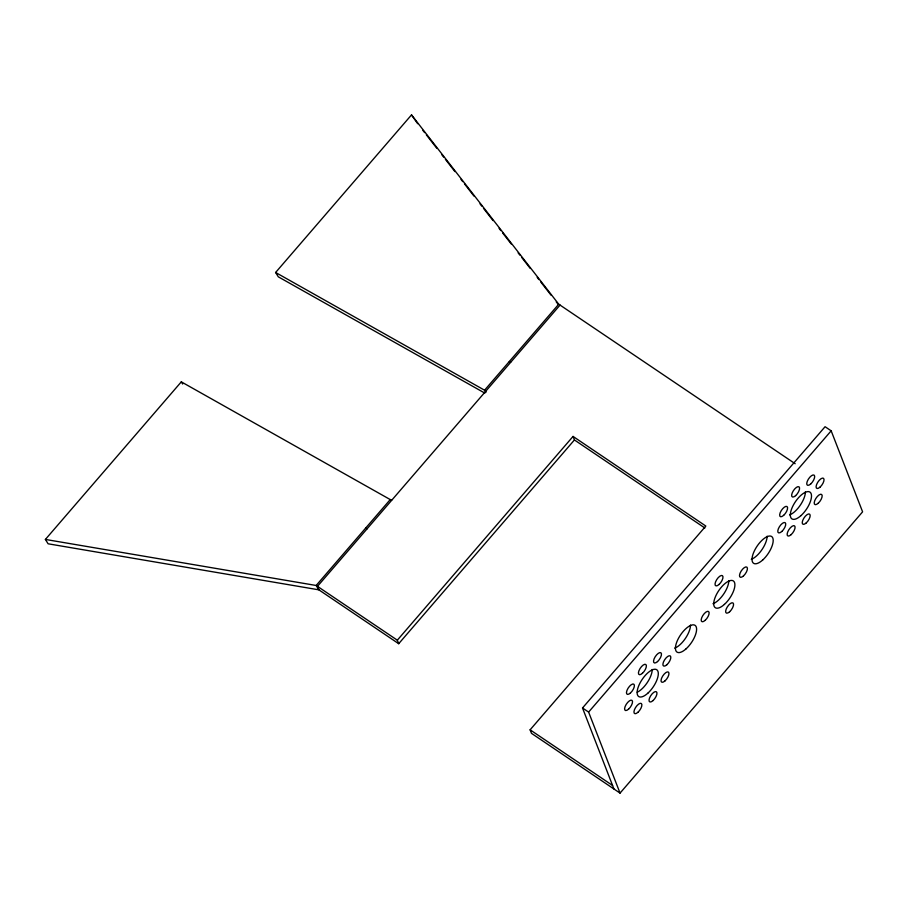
<?xml version="1.0" encoding="UTF-8"?>
<svg xmlns="http://www.w3.org/2000/svg" width="908" height="908" viewBox="0 0 908 908"><rect width="100%" height="100%" fill="white"/><g stroke="black" fill="none" stroke-linecap="round" stroke-linejoin="round"><path stroke-width="1.36" d="M398.703 643.704L397.329 640.185L573.05 436.419L574.423 439.949L398.703 643.704L318.878 589.837L48.101 543.79L45.4 539.431L181.305 381.848L391.643 500.365M484.861 393.13L278.325 276.838L275.612 272.479L411.517 114.896L558.738 304.203L795.181 463.727M390.292 499.525L316.166 585.478L45.4 539.431M558.738 304.203L484.611 390.156L485.962 392.335M560.077 305.031L317.505 586.307L318.878 589.837L316.166 585.478L397.329 640.185M613.944 788.995L582.516 707.979L825.077 426.715L831.172 430.823L862.6 511.84L620.039 793.104L531.475 733.335L530.113 729.816L705.834 526.05L573.05 436.419M620.039 793.104L588.611 712.088L831.172 430.823M275.612 272.479L485.95 390.985M509.32 361.509L510.659 362.337M365.584 528.172L366.923 529.001M574.423 439.949L704.846 527.991M582.516 707.979L588.611 712.088M530.113 729.816L612.571 785.465M417.68 123.704L411.517 114.896M422.878 130.389L424.615 132.613M426.34 134.838L436.737 148.197M441.935 154.882L443.671 157.107M445.397 159.331L454.919 171.589M460.992 179.375L462.717 181.611M464.453 183.836L473.976 196.083M480.037 203.88L481.773 206.105M483.499 208.329L493.033 220.587M499.094 228.373L500.819 230.609M502.555 232.834L511.215 243.968M518.139 252.878L519.875 255.103M521.612 257.327L530.272 268.462M537.196 277.371L538.932 279.596M540.657 281.832L551.054 295.191M556.252 301.876L557.977 304.101M181.305 381.848L182.656 384.027M805.407 491.818A16.151 6.674 -56 0 1 789.585 514.904M767.112 536.231A16.151 6.674 -56 0 1 751.291 559.305M728.818 580.643A16.151 6.674 -56 0 1 712.996 603.718M690.511 625.056A16.151 6.674 -56 0 1 674.689 648.13M652.216 669.468A16.151 6.674 -56 0 1 637.212 692.214M628.597 709.125A6.061 2.497 -56 0 0 631.991 700.352A6.061 2.497 -56 0 0 625.113 706.549A6.061 2.497 -56 0 0 628.597 709.125M810.742 483.93A6.061 2.497 -56 0 0 814.135 475.145A6.061 2.497 -56 0 0 807.257 481.354A6.061 2.497 -56 0 0 810.742 483.93M637.949 712.281A6.061 2.497 -56 0 0 641.343 703.496A6.061 2.497 -56 0 0 634.465 709.704A6.061 2.497 -56 0 0 637.949 712.281M719.057 584.457A6.061 2.497 -56 0 0 722.45 575.672A6.061 2.497 -56 0 0 715.561 581.88A6.061 2.497 -56 0 0 719.057 584.457M630.458 692.974A6.061 2.497 -56 0 0 633.852 684.189A6.061 2.497 -56 0 0 626.974 690.398A6.061 2.497 -56 0 0 630.458 692.974M657.54 661.569A6.061 2.497 -56 0 0 660.933 652.784A6.061 2.497 -56 0 0 654.055 658.992A6.061 2.497 -56 0 0 657.54 661.569M729.635 611.754A6.061 2.497 -56 0 0 733.028 602.969A6.061 2.497 -56 0 0 726.15 609.177A6.061 2.497 -56 0 0 729.635 611.754M653.045 700.567A6.061 2.497 -56 0 0 656.439 691.794A6.061 2.497 -56 0 0 649.549 697.991A6.061 2.497 -56 0 0 653.045 700.567M642.455 673.271A6.061 2.497 -56 0 0 645.849 664.497A6.061 2.497 -56 0 0 638.96 670.694A6.061 2.497 -56 0 0 642.455 673.271M743.493 575.899A6.061 2.497 -56 0 0 746.887 567.114A6.061 2.497 -56 0 0 740.009 573.323A6.061 2.497 -56 0 0 743.493 575.899M762.697 559.998A16.151 6.674 -56 0 0 771.743 536.583A16.151 6.674 -56 0 0 753.39 553.131A16.151 6.674 -56 0 0 762.697 559.998M724.402 604.41A16.151 6.674 -56 0 0 733.448 580.995A16.151 6.674 -56 0 0 715.095 597.543A16.151 6.674 -56 0 0 724.402 604.41M705.198 620.312A6.061 2.497 -56 0 0 708.592 611.527A6.061 2.497 -56 0 0 701.702 617.735A6.061 2.497 -56 0 0 705.198 620.312M647.801 693.235A16.151 6.674 -56 0 0 656.847 669.809A16.151 6.674 -56 0 0 638.494 686.369A16.151 6.674 -56 0 0 647.801 693.235M820.094 487.074A6.061 2.497 -56 0 0 823.488 478.289A6.061 2.497 -56 0 0 816.61 484.497A6.061 2.497 -56 0 0 820.094 487.074M665.031 680.875A6.061 2.497 -56 0 0 668.424 672.09A6.061 2.497 -56 0 0 661.546 678.299A6.061 2.497 -56 0 0 665.031 680.875M666.892 664.713A6.061 2.497 -56 0 0 670.286 655.939A6.061 2.497 -56 0 0 663.408 662.148A6.061 2.497 -56 0 0 666.892 664.713M783.661 515.335A6.061 2.497 -56 0 0 787.054 506.55A6.061 2.497 -56 0 0 780.176 512.759A6.061 2.497 -56 0 0 783.661 515.335M686.096 648.823A16.151 6.674 -56 0 0 695.153 625.408A16.151 6.674 -56 0 0 676.8 641.956A16.151 6.674 -56 0 0 686.096 648.823M795.646 495.632A6.061 2.497 -56 0 0 799.04 486.847A6.061 2.497 -56 0 0 792.162 493.055A6.061 2.497 -56 0 0 795.646 495.632M800.992 515.596A16.151 6.674 -56 0 0 810.05 492.17A16.151 6.674 -56 0 0 791.697 508.718A16.151 6.674 -56 0 0 800.992 515.596M781.799 531.486A6.061 2.497 -56 0 0 785.193 522.702A6.061 2.497 -56 0 0 778.304 528.91A6.061 2.497 -56 0 0 781.799 531.486M791.152 534.63A6.061 2.497 -56 0 0 794.545 525.857A6.061 2.497 -56 0 0 787.656 532.054A6.061 2.497 -56 0 0 791.152 534.63M806.236 522.929A6.061 2.497 -56 0 0 809.63 514.144A6.061 2.497 -56 0 0 802.751 520.352A6.061 2.497 -56 0 0 806.236 522.929M818.233 503.236A6.061 2.497 -56 0 0 821.626 494.451A6.061 2.497 -56 0 0 814.737 500.66A6.061 2.497 -56 0 0 818.233 503.236"/></g></svg>
